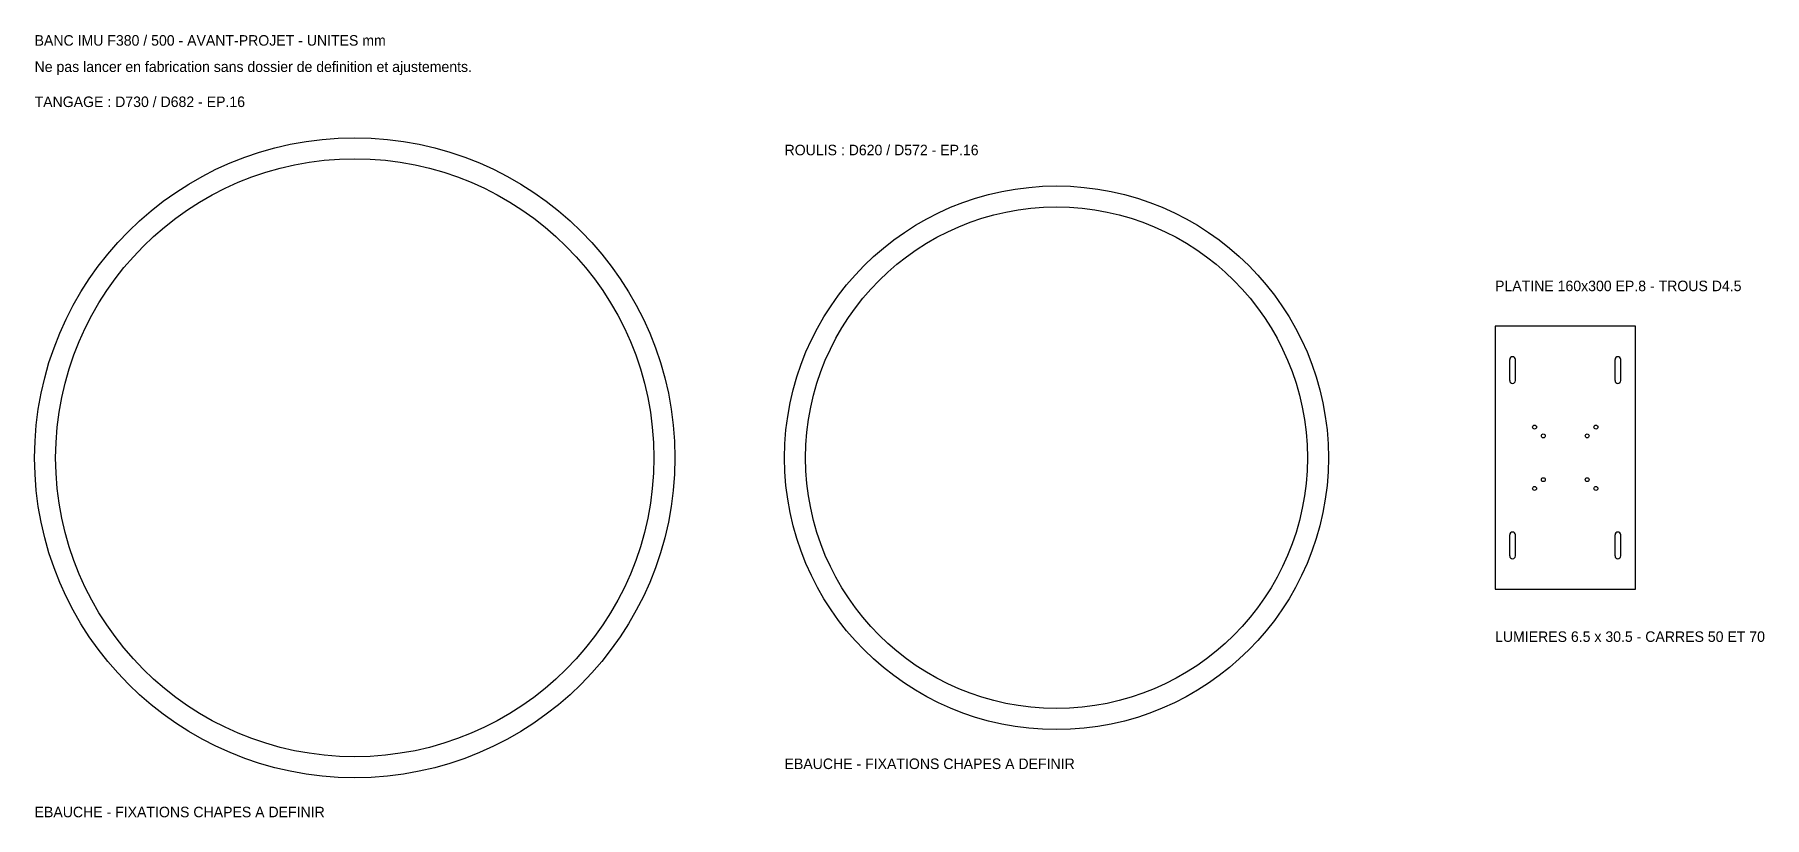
# Model space of a CAD drawing. Header units: millimetres. Extents: x -365 to 1607, y -410 to 483.
import ezdxf

# ---------------------------------------------------------------- set-up
doc = ezdxf.new("R2010")
doc.units = ezdxf.units.MM
for name, color, linetype in [('CONTOURS', 7, 'Continuous'), ('NOTES', 2, 'Continuous'), ('PERCAGES', 3, 'Continuous')]:
    doc.layers.add(name, color=color, linetype=linetype)

msp = doc.modelspace()

# ---------------------------------------------------------------- linework, layer by layer
at = {"layer": 'CONTOURS'}
msp.add_lwpolyline([(1300, -150), (1460, -150), (1460, 150), (1300, 150)], close=True, dxfattribs=at)
for centre, radius in [((0, 0), 365), ((0, 0), 341), ((800, 0), 310), ((800, 0), 286)]:
    msp.add_circle(centre, radius, dxfattribs=at)
at = {"layer": 'PERCAGES'}
for p, q in [((1316.75, 88), (1316.75, 112)), ((1323.25, 88), (1323.25, 112)), ((1436.75, 88), (1436.75, 112)), ((1443.25, 88), (1443.25, 112)), ((1316.75, -112), (1316.75, -88)), ((1323.25, -112), (1323.25, -88)), ((1436.75, -112), (1436.75, -88)), ((1443.25, -112), (1443.25, -88))]:
    msp.add_line(p, q, dxfattribs=at)
for centre in [(1345, 35), (1355, 25), (1405, 25), (1415, 35), (1345, -35), (1355, -25), (1405, -25), (1415, -35)]:
    msp.add_circle(centre, 2.25, dxfattribs=at)
for centre, start, end in [((1320, 112), 0, 180), ((1440, 112), 0, 180), ((1320, 88), 180, 360), ((1440, 88), 180, 360), ((1320, -88), 0, 180), ((1440, -88), 0, 180), ((1320, -112), 180, 360), ((1440, -112), 180, 360)]:
    msp.add_arc(centre, 3.25, start, end, dxfattribs=at)

# ---------------------------------------------------------------- texts
at = {"layer": 'NOTES'}
for s, p in [('BANC IMU F380 / 500 - AVANT-PROJET - UNITES mm', (-365, 470)), ('Ne pas lancer en fabrication sans dossier de definition et ajustements.', (-365, 440)), ('TANGAGE : D730 / D682 - EP.16', (-365, 400)), ('ROULIS : D620 / D572 - EP.16', (490, 345)), ('PLATINE 160x300 EP.8 - TROUS D4.5', (1300, 190)), ('LUMIERES 6.5 x 30.5 - CARRES 50 ET 70', (1300, -210)), ('EBAUCHE - FIXATIONS CHAPES A DEFINIR', (490, -355)), ('EBAUCHE - FIXATIONS CHAPES A DEFINIR', (-365, -410))]:
    msp.add_text(s, height=12, dxfattribs=at).set_placement(p)

doc.saveas('drawing.dxf')
